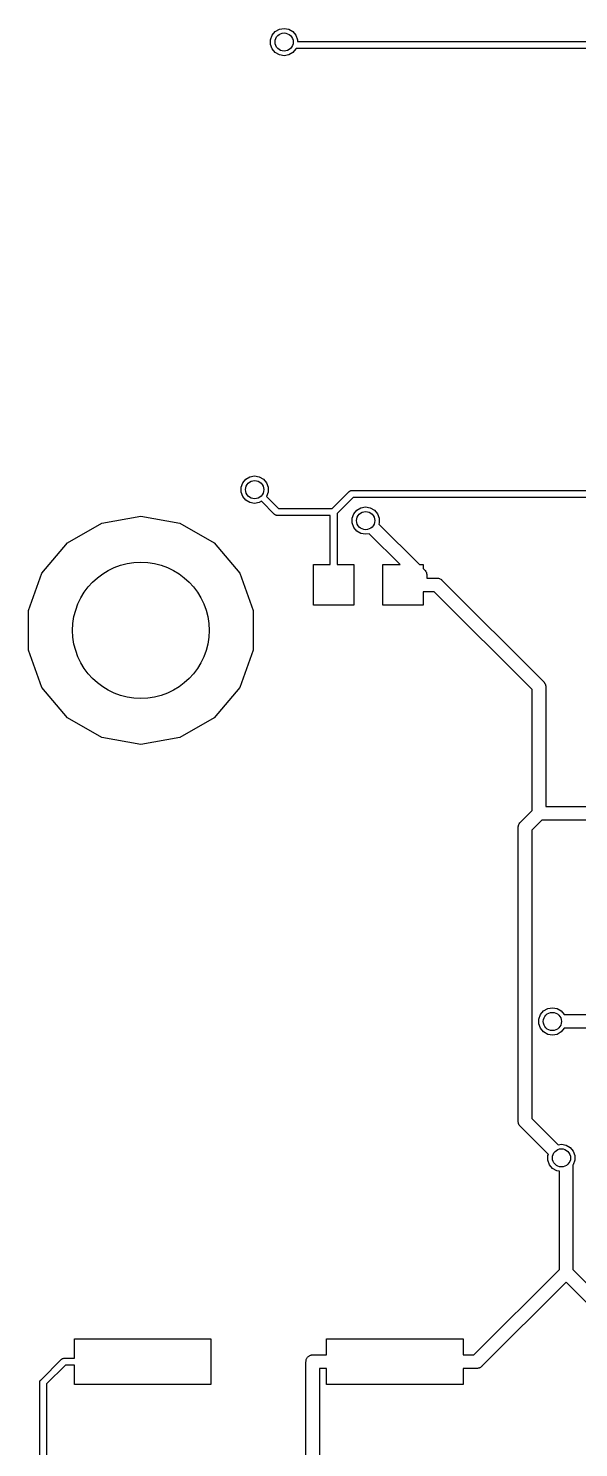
# Model space of a CAD drawing. Extents: x 0 to 100, y -163 to 0.
# Drawn here: x 0.03 to 12.12, y -70.47 to -39.26 of the extents above; entities that cross this region are included whole.
import ezdxf

# ---------------------------------------------------------------- set-up
doc = ezdxf.new("R2010")
doc.units = 0
doc.header["$MEASUREMENT"] = 0
doc.layers.add('BLACK', color=7, linetype='CONTINUOUS')

msp = doc.modelspace()

# ---------------------------------------------------------------- linework, layer by layer
at = {"layer": 'Black'}
for p, q in [((5.45443, -39.3351), (5.545, -39.2828)), ((5.545, -39.2828), (5.648, -39.2647)), ((5.648, -39.2647), (5.751, -39.2828)), ((5.751, -39.2828), (5.84157, -39.3351)), ((5.35143, -39.5135), (5.3872, -39.4152)), ((5.35143, -39.6181), (5.35143, -39.5135)), ((5.3872, -39.7164), (5.35143, -39.6181)), ((5.3872, -39.4152), (5.45443, -39.3351)), ((5.84157, -39.3351), (5.9088, -39.4152)), ((5.9088, -39.4152), (5.94457, -39.5135)), ((5.94457, -39.5135), (5.94457, -39.552)), ((5.94457, -39.552), (28.3388, -39.552)), ((5.45443, -39.7965), (5.3872, -39.7164)), ((5.545, -39.8488), (5.45443, -39.7965)), ((5.648, -39.8669), (5.545, -39.8488)), ((5.751, -39.8488), (5.648, -39.8669)), ((5.84157, -39.7965), (5.751, -39.8488)), ((5.9088, -39.7164), (5.84157, -39.7965)), ((5.91316, -39.7044), (5.9088, -39.7164)), ((28.3072, -39.7044), (5.91316, -39.7044)), ((4.70343, -49.3546), (4.7392, -49.2563)), ((4.7392, -49.2563), (4.80643, -49.1762)), ((4.80643, -49.1762), (4.897, -49.1239)), ((4.897, -49.1239), (5, -49.1058)), ((5, -49.1058), (5.103, -49.1239)), ((5.103, -49.1239), (5.19357, -49.1762)), ((5.19357, -49.1762), (5.2608, -49.2563)), ((5.2608, -49.2563), (5.29657, -49.3546)), ((4.70343, -49.4592), (4.70343, -49.3546)), ((4.7392, -49.5575), (4.70343, -49.4592)), ((4.80643, -49.6376), (4.7392, -49.5575)), ((5.2608, -49.5575), (5.25968, -49.5588)), ((5.25968, -49.5588), (5.52136, -49.8205)), ((5.29657, -49.4592), (5.2608, -49.5575)), ((5.29657, -49.3546), (5.29657, -49.4592)), ((6.70644, -49.8205), (7.08022, -49.4467)), ((7.16566, -49.5768), (6.8142, -49.9283)), ((7.08022, -49.4467), (7.08297, -49.4448)), ((7.08297, -49.4448), (7.08512, -49.4422)), ((7.08512, -49.4422), (7.09374, -49.4373)), ((7.09374, -49.4373), (7.1019, -49.4315)), ((7.1019, -49.4315), (7.10513, -49.4307)), ((7.10513, -49.4307), (7.10804, -49.429)), ((7.10804, -49.429), (7.11784, -49.4273)), ((7.11784, -49.4273), (7.12746, -49.4247)), ((7.12746, -49.4247), (7.1308, -49.425)), ((7.1308, -49.425), (7.1341, -49.4244)), ((7.1341, -49.4244), (29.752, -49.4244)), ((29.752, -49.5768), (7.16566, -49.5768)), ((4.897, -49.6899), (4.80643, -49.6376)), ((5, -49.708), (4.897, -49.6899)), ((5.103, -49.6899), (5, -49.708)), ((5.14879, -49.6634), (5.103, -49.6899)), ((5.43592, -49.9506), (5.14879, -49.6634)), ((5.52136, -49.8205), (6.70644, -49.8205)), ((7.1786, -49.9364), (7.24583, -49.8563)), ((7.24583, -49.8563), (7.3364, -49.804)), ((7.3364, -49.804), (7.4394, -49.7859)), ((7.4394, -49.7859), (7.5424, -49.804)), ((7.5424, -49.804), (7.63297, -49.8563)), ((7.63297, -49.8563), (7.7002, -49.9364)), ((0.88689, -50.5776), (1.64168, -50.1418)), ((1.64168, -50.1418), (2.5, -49.9904)), ((2.5, -49.9904), (3.35832, -50.1418)), ((3.35832, -50.1418), (4.11311, -50.5776)), ((5.43866, -49.9525), (5.43592, -49.9506)), ((5.44082, -49.9551), (5.43866, -49.9525)), ((5.44944, -49.96), (5.44082, -49.9551)), ((5.4576, -49.9658), (5.44944, -49.96)), ((5.46083, -49.9666), (5.4576, -49.9658)), ((5.46374, -49.9683), (5.46083, -49.9666)), ((5.47354, -49.97), (5.46374, -49.9683)), ((5.48316, -49.9726), (5.47354, -49.97)), ((5.4865, -49.9723), (5.48316, -49.9726)), ((5.4898, -49.9729), (5.4865, -49.9723)), ((6.6618, -49.9729), (5.4898, -49.9729)), ((6.6618, -51.0555), (6.6618, -49.9729)), ((6.8142, -49.9283), (6.8142, -51.0555)), ((7.14283, -50.0347), (7.1786, -49.9364)), ((7.14283, -50.1393), (7.14283, -50.0347)), ((7.1786, -50.2376), (7.14283, -50.1393)), ((7.24583, -50.3177), (7.1786, -50.2376)), ((7.7002, -49.9364), (7.73597, -50.0347)), ((7.73597, -50.1393), (7.72739, -50.1629)), ((7.72739, -50.1629), (8.62003, -51.0555)), ((7.73597, -50.0347), (7.73597, -50.1393)), ((7.3364, -50.37), (7.24583, -50.3177)), ((7.4394, -50.3881), (7.3364, -50.37)), ((7.51507, -50.3748), (7.4394, -50.3881)), ((8.19577, -51.0555), (7.51507, -50.3748)), ((0.32667, -51.2452), (0.88689, -50.5776)), ((4.11311, -50.5776), (4.67333, -51.2452)), ((6.2935, -51.9445), (6.2935, -51.0555)), ((6.2935, -51.0555), (6.6618, -51.0555)), ((6.8142, -51.0555), (7.1825, -51.0555)), ((7.1825, -51.0555), (7.1825, -51.9445)), ((7.8175, -51.9445), (7.8175, -51.0555)), ((7.8175, -51.0555), (8.19577, -51.0555)), ((8.62003, -51.0555), (8.7065, -51.0555)), ((8.7065, -51.0555), (8.7065, -51.142)), ((8.7065, -51.142), (8.74167, -51.1771)), ((0.02858, -52.0642), (0.32667, -51.2452)), ((4.67333, -51.2452), (4.97142, -52.0642)), ((8.74167, -51.1771), (8.74545, -51.1825)), ((8.74545, -51.1825), (8.75051, -51.1868)), ((8.75051, -51.1868), (8.76031, -51.2038)), ((8.76031, -51.2038), (8.77155, -51.2198)), ((8.77155, -51.2198), (8.77325, -51.2262)), ((8.77325, -51.2262), (8.77655, -51.2319)), ((8.77655, -51.2319), (8.77996, -51.2512)), ((8.77996, -51.2512), (8.78503, -51.2701)), ((8.78503, -51.2701), (8.78445, -51.2767)), ((8.78445, -51.2767), (8.7856, -51.2832)), ((8.7856, -51.2832), (8.7856, -51.35)), ((8.7856, -51.35), (9.0092, -51.35)), ((9.0092, -51.35), (9.0157, -51.3511)), ((9.0157, -51.3511), (9.02227, -51.3506)), ((9.02227, -51.3506), (9.0412, -51.3556)), ((9.0412, -51.3556), (9.0605, -51.359)), ((9.0605, -51.359), (9.06622, -51.3623)), ((9.06622, -51.3623), (9.07259, -51.3641)), ((9.07259, -51.3641), (9.08864, -51.3753)), ((9.08864, -51.3753), (9.10562, -51.3851)), ((9.10562, -51.3851), (9.10986, -51.3901)), ((9.10986, -51.3901), (9.11527, -51.3939)), ((9.11527, -51.3939), (11.3549, -53.6335)), ((8.94707, -51.65), (8.7065, -51.65)), ((8.7065, -51.65), (8.7065, -51.9445)), ((11.0988, -53.8017), (8.94707, -51.65)), ((0.02858, -52.9358), (0.02858, -52.0642)), ((4.97142, -52.0642), (4.97142, -52.9358)), ((7.1825, -51.9445), (6.2935, -51.9445)), ((8.7065, -51.9445), (7.8175, -51.9445)), ((0.32667, -53.7548), (0.02858, -52.9358)), ((4.97142, -52.9358), (4.67333, -53.7548)), ((11.3549, -53.6335), (11.3587, -53.6389)), ((11.3587, -53.6389), (11.3637, -53.6432)), ((11.3637, -53.6432), (11.3735, -53.6602)), ((11.3735, -53.6602), (11.3847, -53.6762)), ((0.88689, -54.4224), (0.32667, -53.7548)), ((4.67333, -53.7548), (4.11311, -54.4224)), ((11.0988, -56.4619), (11.0988, -53.8017)), ((11.3847, -53.6762), (11.3865, -53.6826)), ((11.3865, -53.6826), (11.3898, -53.6883)), ((11.3898, -53.6883), (11.3932, -53.7076)), ((11.3932, -53.7076), (11.3982, -53.7265)), ((11.3982, -53.7265), (11.3977, -53.7331)), ((11.3977, -53.7331), (11.3988, -53.7396)), ((11.3988, -53.7396), (11.3988, -56.374)), ((1.64168, -54.8582), (0.88689, -54.4224)), ((4.11311, -54.4224), (3.35832, -54.8582)), ((2.5, -55.0095), (1.64168, -54.8582)), ((3.35832, -54.8582), (2.5, -55.0095)), ((10.8348, -56.7258), (11.0988, -56.4619)), ((11.3988, -56.374), (22.0555, -56.374)), ((10.7965, -56.7999), (10.7999, -56.7806)), ((10.7999, -56.7806), (10.8032, -56.7749)), ((10.8032, -56.7749), (10.805, -56.7685)), ((10.805, -56.7685), (10.8162, -56.7525)), ((10.8162, -56.7525), (10.826, -56.7355)), ((10.826, -56.7355), (10.831, -56.7312)), ((10.831, -56.7312), (10.8348, -56.7258)), ((11.3109, -56.674), (11.0909, -56.894)), ((22.0555, -56.674), (11.3109, -56.674)), ((10.7909, -56.8319), (10.792, -56.8254)), ((10.7909, -63.2975), (10.7909, -56.8319)), ((10.7915, -56.8188), (10.7965, -56.7999)), ((10.792, -56.8254), (10.7915, -56.8188)), ((11.0909, -56.894), (11.0909, -63.2354)), ((11.35, -60.8695), (11.4406, -60.8172)), ((11.4406, -60.8172), (11.5436, -60.7991)), ((11.5436, -60.7991), (11.6466, -60.8172)), ((11.6466, -60.8172), (11.7372, -60.8695)), ((11.247, -61.0479), (11.2828, -60.9496)), ((11.247, -61.1525), (11.247, -61.0479)), ((11.2828, -61.2508), (11.247, -61.1525)), ((11.2828, -60.9496), (11.35, -60.8695)), ((11.7372, -60.8695), (11.8044, -60.9496)), ((11.8044, -60.9496), (11.8046, -60.9502)), ((11.8046, -60.9502), (20.8326, -60.9502)), ((11.35, -61.3309), (11.2828, -61.2508)), ((11.4406, -61.3832), (11.35, -61.3309)), ((11.5436, -61.4013), (11.4406, -61.3832)), ((11.6466, -61.3832), (11.5436, -61.4013)), ((11.7372, -61.3309), (11.6466, -61.3832)), ((11.8044, -61.2508), (11.7372, -61.3309)), ((11.8046, -61.2502), (11.8044, -61.2508)), ((20.8947, -61.2502), (11.8046, -61.2502)), ((10.792, -63.304), (10.7909, -63.2975)), ((10.7915, -63.3106), (10.792, -63.304)), ((10.7965, -63.3295), (10.7915, -63.3106)), ((10.7999, -63.3488), (10.7965, -63.3295)), ((11.0909, -63.2354), (11.6669, -63.8114)), ((10.8032, -63.3545), (10.7999, -63.3488)), ((10.805, -63.3609), (10.8032, -63.3545)), ((10.8162, -63.3769), (10.805, -63.3609)), ((10.826, -63.3939), (10.8162, -63.3769)), ((10.831, -63.3982), (10.826, -63.3939)), ((10.8348, -63.4036), (10.831, -63.3982)), ((11.4546, -64.0233), (10.8348, -63.4036)), ((11.6669, -63.8114), (11.7426, -63.7981)), ((11.7426, -63.7981), (11.8456, -63.8162)), ((11.8456, -63.8162), (11.9362, -63.8685)), ((11.9362, -63.8685), (12.0034, -63.9486)), ((12.0034, -63.9486), (12.0392, -64.0469)), ((11.446, -64.0469), (11.4546, -64.0233)), ((11.446, -64.1515), (11.446, -64.0469)), ((11.4818, -64.2498), (11.446, -64.1515)), ((11.549, -64.3299), (11.4818, -64.2498)), ((12.0034, -64.2498), (11.9964, -64.2581)), ((11.9964, -64.2581), (11.9964, -66.5542)), ((12.0392, -64.1515), (12.0034, -64.2498)), ((12.0392, -64.0469), (12.0392, -64.1515)), ((11.6396, -64.3822), (11.549, -64.3299)), ((11.6964, -64.3922), (11.6396, -64.3822)), ((11.6964, -66.5542), (11.6964, -64.3922)), ((9.82057, -68.43), (11.6964, -66.5542)), ((11.9964, -66.5542), (15.597, -70.1548)), ((11.8464, -66.8284), (9.98877, -68.6861)), ((15.4288, -70.4109), (11.8464, -66.8284)), ((1.04, -68.5038), (1.04, -68.08)), ((1.04, -68.08), (4.04, -68.08)), ((4.04, -68.08), (4.04, -69.08)), ((6.58, -68.43), (6.58, -68.08)), ((6.58, -68.08), (9.58, -68.08)), ((9.58, -68.08), (9.58, -68.43)), ((0.29992, -68.9834), (0.75722, -68.5261)), ((0.75722, -68.5261), (0.75997, -68.5242)), ((0.75997, -68.5242), (0.76212, -68.5216)), ((0.76212, -68.5216), (0.77074, -68.5166)), ((0.77074, -68.5166), (0.7789, -68.5109)), ((0.7789, -68.5109), (0.78214, -68.5101)), ((0.78214, -68.5101), (0.78504, -68.5084)), ((0.78504, -68.5084), (0.79484, -68.5067)), ((0.79484, -68.5067), (0.80446, -68.5041)), ((0.80446, -68.5041), (0.8078, -68.5044)), ((0.8078, -68.5044), (0.8111, -68.5038)), ((0.8111, -68.5038), (1.04, -68.5038)), ((6.1273, -68.58), (6.12958, -68.5671)), ((6.1273, -71.7328), (6.1273, -68.58)), ((6.12958, -68.554), (6.13407, -68.5416)), ((6.12958, -68.5671), (6.12958, -68.554)), ((6.13407, -68.5416), (6.13635, -68.5287)), ((6.13635, -68.5287), (6.14291, -68.5173)), ((6.14291, -68.5173), (6.1474, -68.505)), ((6.1474, -68.505), (6.15583, -68.4949)), ((6.15583, -68.4949), (6.16239, -68.4836)), ((6.16239, -68.4836), (6.17245, -68.4751)), ((6.17245, -68.4751), (6.18088, -68.4651)), ((6.18088, -68.4651), (6.19225, -68.4585)), ((6.19225, -68.4585), (6.2023, -68.4501)), ((6.2023, -68.4501), (6.21463, -68.4456)), ((6.21463, -68.4456), (6.226, -68.439)), ((6.226, -68.439), (6.23892, -68.4368)), ((6.23892, -68.4368), (6.25125, -68.4323)), ((6.25125, -68.4323), (6.26437, -68.4323)), ((6.26437, -68.4323), (6.2773, -68.43)), ((6.2773, -68.43), (6.58, -68.43)), ((9.58, -68.43), (9.82057, -68.43)), ((0.84266, -68.6562), (0.43, -69.0689)), ((1.04, -68.6562), (0.84266, -68.6562)), ((1.04, -69.08), (1.04, -68.6562)), ((6.58, -68.73), (6.4273, -68.73)), ((6.4273, -68.73), (6.4273, -71.7949)), ((6.58, -69.08), (6.58, -68.73)), ((9.8827, -68.73), (9.58, -68.73)), ((9.58, -68.73), (9.58, -69.08)), ((9.8892, -68.7289), (9.8827, -68.73)), ((9.89577, -68.7294), (9.8892, -68.7289)), ((9.9147, -68.7244), (9.89577, -68.7294)), ((9.934, -68.721), (9.9147, -68.7244)), ((9.93972, -68.7177), (9.934, -68.721)), ((9.94609, -68.7159), (9.93972, -68.7177)), ((9.96214, -68.7047), (9.94609, -68.7159)), ((9.97912, -68.6949), (9.96214, -68.7047)), ((9.98336, -68.6899), (9.97912, -68.6949)), ((9.98877, -68.6861), (9.98336, -68.6899)), ((0.2776, -69.0373), (0.27818, -69.034)), ((0.2776, -79.5866), (0.2776, -69.0373)), ((0.27789, -69.0307), (0.28047, -69.021)), ((0.27818, -69.034), (0.27789, -69.0307)), ((0.28047, -69.021), (0.28219, -69.0112)), ((0.28219, -69.0112), (0.28387, -69.0083)), ((0.28387, -69.0083), (0.28474, -69.0051)), ((0.28474, -69.0051), (0.29045, -68.9969)), ((0.29045, -68.9969), (0.29543, -68.9883)), ((0.29543, -68.9883), (0.29799, -68.9862)), ((0.29799, -68.9862), (0.29992, -68.9834)), ((0.43, -69.0689), (0.43, -79.555)), ((4.04, -69.08), (1.04, -69.08)), ((9.58, -69.08), (6.58, -69.08))]:
    msp.add_line(p, q, dxfattribs=at)
for centre, radius in [((5.648, -39.5658), 0.2), ((5, -49.4069), 0.2), ((7.4394, -50.087), 0.2), ((2.5, -52.5), 1.5), ((11.5436, -61.1002), 0.2), ((11.7426, -64.0992), 0.2)]:
    msp.add_circle(centre, radius, dxfattribs=at)

doc.saveas('drawing.dxf')
